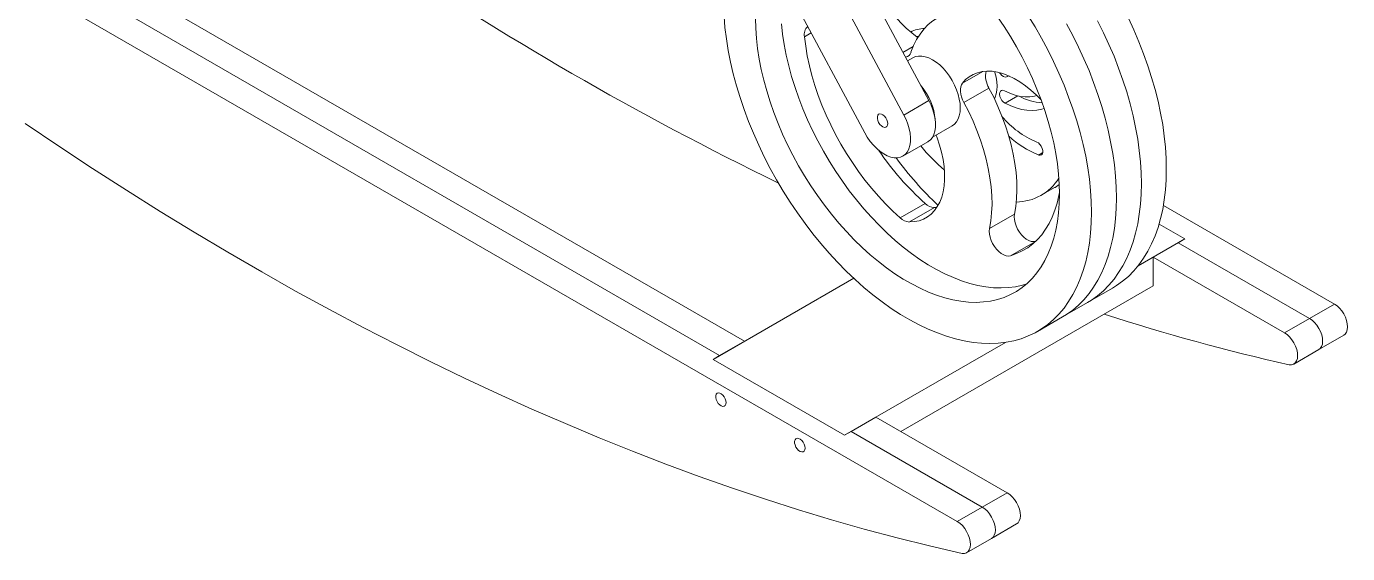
# Paper-space layout 'Feuille12' of a CAD drawing. Header units: millimetres. Extents: x 35 to 250, y 28 to 176.
# Drawn here: x 107.7 to 249.9, y 27.8 to 84.6 of the extents above; entities that cross this region are included whole.
import ezdxf

# ---------------------------------------------------------------- set-up
doc = ezdxf.new("R2010")
doc.units = ezdxf.units.MM
doc.dimstyles.new('SLDDIMSTYLE0', dxfattribs={"dimtxt": 0, "dimasz": 3.302, "dimexe": 0, "dimexo": 0.0625, "dimgap": 0, "dimtad": 0, "dimtih": 1, "dimtoh": 1, "dimdec": 0, "dimrnd": 1e-09, "dimzin": 0, "dimdsep": 46, "dimtxsty": 'Standard', "dimsah": 1, "dimcen": 0.09, "dimadec": 0, "dimazin": 0, "dimtfac": 3.302, "dimtdec": 0, "dimtofl": 0, "dimtmove": 0, "dimatfit": 3, "dimfxl": 1, "dimfrac": 2, "dimtolj": 1, "dimtzin": 0, "dimarcsym": 0})

psp = doc.layouts.new('Feuille12')

# ---------------------------------------------------------------- linework, layer by layer
at = {"color": 7, "linetype": 'Continuous', "lineweight": 15}
for p, q in [((153.89, 155.35), (197.92, 73.12)), ((204.82, 76.6), (177.92, 126.83)), ((202.14, 75.05), (175.23, 125.29)), ((207.88, 31.26), (55.15, 119.43)), ((119.42, 88.53), (184.99, 50.68)), ((116.74, 86.98), (182.3, 49.13)), ((203.7, 83.5), (203.44, 83.54)), ((203.09, 81.21), (202.53, 80.89)), ((213.45, 79.26), (213.19, 79.15)), ((211.29, 77.96), (208.6, 76.41)), ((202.14, 75.05), (204.82, 76.6)), ((205.21, 72.66), (207.33, 73.88)), ((205.72, 72.61), (205.61, 72.89)), ((202.03, 70.62), (204.72, 72.17)), ((216.92, 66.41), (218.33, 67.23)), ((204.44, 65.53), (201.75, 63.98)), ((205.42, 65.08), (202.74, 63.53)), ((205.42, 65.08), (205.68, 65.09)), ((214.05, 64.38), (211.36, 62.83)), ((248.47, 54.69), (230.07, 65.32)), ((232.37, 61.7), (229.6, 63.3)), ((216.3, 61.44), (213.62, 59.89)), ((227.35, 58.81), (232.37, 61.7)), ((228.97, 59.74), (231.66, 61.29)), ((232.37, 61.7), (231.66, 61.29)), ((245.79, 53.14), (231.66, 61.29)), ((228.97, 59.74), (228.97, 56.64)), ((243.1, 51.59), (228.97, 59.74)), ((181.6, 48.72), (196.74, 57.47)), ((201.82, 40.97), (228.97, 56.64)), ((221.9, 54.85), (224.58, 56.4)), ((219.21, 53.3), (221.9, 54.85)), ((245.79, 53.14), (248.47, 54.69)), ((216.52, 51.75), (219.21, 53.3)), ((243.1, 51.59), (245.79, 53.14)), ((246.79, 49.78), (249.47, 51.33)), ((184.99, 50.68), (182.3, 49.13)), ((195.74, 40.56), (213.06, 50.56)), ((244.1, 48.22), (246.79, 49.78)), ((181.6, 48.72), (182.3, 49.13)), ((181.6, 48.72), (195.74, 40.56)), ((199.13, 42.52), (196.45, 40.97)), ((199.13, 42.52), (213.26, 34.36)), ((195.74, 40.56), (196.45, 40.97)), ((196.45, 40.97), (210.57, 32.81)), ((213.26, 34.36), (210.57, 32.81)), ((210.57, 32.81), (207.88, 31.26)), ((211.57, 29.45), (214.26, 31)), ((208.88, 27.9), (211.57, 29.45))]:
    psp.add_line(p, q, dxfattribs=at)
at = {"color": 8, "linetype": 'Continuous', "lineweight": 15}
for p, q in [((192.16, 83.89), (191.44, 83.47)), ((203.13, 82.42), (202.04, 81.79)), ((210.63, 79.74), (208.44, 78.48)), ((213.19, 79.15), (213.4, 79.28)), ((213.02, 76.31), (214.4, 77.11)), ((216.63, 70.74), (217.09, 71.01))]:
    psp.add_line(p, q, dxfattribs=at)
at = {"color": 7, "linetype": 'Continuous', "lineweight": 15, "flags": 128}
for points in [[(197.59, 95.23), (197.58, 94.53), (197.62, 93.81), (197.72, 93.06), (197.87, 92.29), (198.07, 91.51), (198.32, 90.73), (198.62, 89.94), (198.96, 89.17), (199.35, 88.4), (199.78, 87.66), (200.25, 86.94), (200.74, 86.25), (201.27, 85.59), (201.82, 84.98), (202.4, 84.41), (202.98, 83.9), (203.58, 83.43), (203.63, 83.4)], [(182.78, 85.67), (182.88, 84.47), (183.03, 83.25), (183.23, 82.01), (183.48, 80.75), (183.77, 79.48), (184.12, 78.21), (184.51, 76.92), (184.94, 75.64), (185.42, 74.36), (185.94, 73.08), (186.51, 71.8), (187.11, 70.54), (187.76, 69.29), (188.44, 68.06), (189.15, 66.85), (189.9, 65.66), (190.69, 64.5), (191.5, 63.37), (192.34, 62.27), (193.2, 61.2), (194.09, 60.17), (195.01, 59.19), (195.93, 58.24), (196.88, 57.34), (197.84, 56.48), (198.81, 55.68), (199.8, 54.93), (200.78, 54.22), (201.78, 53.58), (202.77, 52.99), (203.77, 52.46), (204.76, 51.99), (205.74, 51.58), (206.72, 51.23), (207.69, 50.94), (208.64, 50.72), (209.58, 50.56), (210.5, 50.47), (211.4, 50.43), (212.28, 50.47), (213.13, 50.57), (213.96, 50.73), (214.76, 50.96), (215.52, 51.25), (216.26, 51.6), (216.96, 52.01), (217.62, 52.49), (218.24, 53.02), (218.83, 53.61), (219.37, 54.26), (219.87, 54.97), (220.33, 55.72), (220.74, 56.53), (221.11, 57.39), (221.43, 58.29), (221.7, 59.24), (221.92, 60.23), (222.1, 61.26), (222.22, 62.33), (222.3, 63.43), (222.32, 64.57), (222.32, 64.57)], [(186.16, 85.44), (186.19, 84.39), (186.26, 83.3), (186.39, 82.2), (186.56, 81.08), (186.78, 79.94), (187.05, 78.79), (187.37, 77.64), (187.73, 76.47), (188.14, 75.31), (188.59, 74.15), (189.08, 72.99), (189.61, 71.84), (190.19, 70.71), (190.8, 69.59), (191.44, 68.49), (192.12, 67.42), (192.83, 66.37), (193.58, 65.34), (194.34, 64.36), (195.14, 63.4), (195.95, 62.49), (196.79, 61.61), (197.64, 60.78), (198.51, 60), (199.39, 59.26), (200.28, 58.58), (201.17, 57.95), (202.07, 57.37), (202.98, 56.85), (203.88, 56.39), (204.77, 55.98), (205.66, 55.64), (206.54, 55.36), (207.41, 55.14), (208.26, 54.99), (209.1, 54.9), (209.91, 54.87), (210.7, 54.91), (211.47, 55.01), (212.21, 55.18), (212.93, 55.41), (213.61, 55.7), (214.25, 56.05), (214.86, 56.47), (215.44, 56.94), (215.97, 57.47), (216.46, 58.06), (216.91, 58.7), (217.32, 59.39), (217.68, 60.14), (218, 60.93), (218.27, 61.77), (218.49, 62.65), (218.66, 63.57), (218.79, 64.53), (218.86, 65.52), (218.89, 66.55), (218.89, 66.55)], [(202.9, 81.82), (203.18, 82.52), (203.5, 83.17), (203.88, 83.77), (204.3, 84.31), (204.76, 84.79), (205.26, 85.21), (205.81, 85.56), (206.39, 85.85), (207.01, 86.08), (207.65, 86.23), (208.33, 86.32), (209.04, 86.34), (209.76, 86.3), (210.51, 86.18)], [(218.89, 66.55), (218.86, 67.61), (218.79, 68.69), (218.66, 69.79), (218.49, 70.91), (218.27, 72.05), (218, 73.2), (217.68, 74.35), (217.32, 75.52), (216.91, 76.68), (216.46, 77.84), (215.97, 79), (215.44, 80.15), (214.86, 81.28), (214.25, 82.4), (213.61, 83.5), (212.93, 84.57), (212.21, 85.63)], [(222.32, 64.57), (222.3, 65.73), (222.22, 66.92), (222.1, 68.13), (221.92, 69.36), (221.7, 70.61), (221.43, 71.87), (221.11, 73.15), (220.74, 74.43), (220.33, 75.71), (219.87, 76.99), (219.37, 78.28), (218.83, 79.55), (218.24, 80.82), (217.62, 82.07), (216.96, 83.31), (216.26, 84.54), (215.52, 85.74)], [(230.38, 69.22), (230.36, 70.38), (230.28, 71.57), (230.16, 72.78), (229.99, 74.02), (229.76, 75.26), (229.49, 76.53), (229.17, 77.8), (228.8, 79.08), (228.39, 80.36), (227.94, 81.65), (227.43, 82.93), (226.89, 84.21), (226.31, 85.47)], [(188.95, 84.86), (189.07, 83.75), (189.25, 82.63), (189.47, 81.49), (189.74, 80.35), (190.05, 79.19), (190.42, 78.03), (190.82, 76.86), (191.27, 75.7), (191.77, 74.54), (192.3, 73.4), (192.87, 72.26), (193.48, 71.14), (194.13, 70.04), (194.81, 68.97), (195.52, 67.92), (196.26, 66.9), (197.03, 65.91), (197.82, 64.95), (198.64, 64.04), (199.47, 63.17), (200.33, 62.33), (201.19, 61.55), (202.07, 60.81), (202.96, 60.13), (203.86, 59.5), (204.76, 58.92), (205.66, 58.4), (206.56, 57.94), (207.46, 57.54), (208.35, 57.19), (209.23, 56.91), (210.1, 56.7), (210.95, 56.54), (211.78, 56.45), (212.6, 56.42), (213.39, 56.46), (214.16, 56.56), (214.9, 56.73), (215.36, 56.87)], [(225.01, 66.12), (224.99, 67.28), (224.91, 68.47), (224.79, 69.68), (224.61, 70.91), (224.39, 72.16), (224.12, 73.42), (223.8, 74.7), (223.43, 75.98), (223.02, 77.26), (222.56, 78.55), (222.06, 79.83), (221.52, 81.1), (220.93, 82.37), (220.31, 83.63), (219.64, 84.87)], [(225.01, 66.12), (224.99, 67.28), (224.91, 68.47), (224.79, 69.68), (224.61, 70.91), (224.39, 72.16), (224.12, 73.42), (223.8, 74.7), (223.43, 75.98), (223.02, 77.26), (222.56, 78.55), (222.06, 79.83), (221.52, 81.1), (220.93, 82.37), (220.31, 83.63), (219.64, 84.87)], [(227.7, 67.67), (227.67, 68.83), (227.6, 70.02), (227.47, 71.23), (227.3, 72.46), (227.08, 73.71), (226.8, 74.98), (226.48, 76.25), (226.12, 77.53), (225.71, 78.81), (225.25, 80.1), (224.75, 81.38), (224.2, 82.65), (223.62, 83.92), (222.99, 85.18)], [(227.7, 67.67), (227.67, 68.83), (227.6, 70.02), (227.47, 71.23), (227.3, 72.46), (227.08, 73.71), (226.8, 74.98), (226.48, 76.25), (226.12, 77.53), (225.71, 78.81), (225.25, 80.1), (224.75, 81.38), (224.2, 82.65), (223.62, 83.92), (222.99, 85.18)], [(191.44, 83.47), (191.57, 82.45), (191.74, 81.42), (191.97, 80.36), (192.24, 79.3), (192.55, 78.24), (192.92, 77.17), (193.32, 76.1), (193.77, 75.03), (194.26, 73.98), (194.79, 72.94), (195.36, 71.91), (195.96, 70.9), (196.59, 69.92), (197.26, 68.97), (197.95, 68.04), (198.67, 67.15), (199.41, 66.3), (200.17, 65.48), (200.95, 64.71), (201.75, 63.98)], [(208.2, 75.82), (208.18, 76.28), (208.1, 76.77), (207.98, 77.27), (207.8, 77.78), (207.59, 78.28), (207.33, 78.77), (207.03, 79.24), (206.71, 79.68), (206.36, 80.08), (205.99, 80.44), (205.6, 80.75), (205.21, 81), (204.82, 81.2), (204.44, 81.33), (204.07, 81.4), (203.71, 81.4), (203.39, 81.34), (203.09, 81.21)], [(216.91, 76.69), (216.39, 77.21), (215.81, 77.74), (215.21, 78.21), (214.61, 78.63), (214, 78.99), (213.39, 79.28), (212.79, 79.51), (212.21, 79.67), (211.63, 79.76), (211.08, 79.78), (210.56, 79.73), (210.06, 79.61), (209.6, 79.43), (209.17, 79.17), (208.78, 78.86), (208.44, 78.48)], [(211.88, 79.73), (211.91, 79.63), (212.05, 79.13), (212.13, 78.64), (212.16, 78.17), (212.15, 77.73), (212.08, 77.32), (211.96, 76.96), (211.88, 76.79)], [(208.44, 78.48), (208.33, 78.3), (208.26, 78.09), (208.23, 77.85), (208.23, 77.58), (208.27, 77.29), (208.35, 77), (208.46, 76.7), (208.6, 76.41)], [(213.19, 79.15), (213.03, 79.14), (212.86, 79.19), (212.68, 79.32), (212.52, 79.49), (212.44, 79.61)], [(211.29, 77.96), (211.8, 76.96), (212.26, 75.95), (212.68, 74.92), (213.06, 73.9), (213.39, 72.87), (213.67, 71.85), (213.9, 70.84), (214.08, 69.84), (214.21, 68.86), (214.28, 67.9), (214.3, 66.97), (214.27, 66.07), (214.19, 65.2), (214.05, 64.38)], [(213.02, 76.31), (212.85, 76.44), (212.69, 76.61), (212.56, 76.83), (212.47, 77.05), (212.43, 77.28), (212.45, 77.47), (212.52, 77.61), (212.64, 77.7), (212.79, 77.71), (212.96, 77.65)], [(212.96, 77.65), (213.54, 77.39), (214.1, 77.19), (214.66, 77.06), (215.19, 77), (215.7, 77.01), (216.19, 77.08), (216.45, 77.16)], [(204.72, 72.17), (204.74, 72.19), (204.99, 72.38), (205.2, 72.64), (205.36, 72.95), (205.47, 73.31), (205.53, 73.72), (205.54, 74.16), (205.5, 74.63), (205.4, 75.12), (205.25, 75.61), (205.06, 76.11), (204.82, 76.6)], [(207.33, 73.88), (207.33, 73.88), (207.59, 74.07), (207.8, 74.32), (207.98, 74.63), (208.1, 74.98), (208.18, 75.38), (208.2, 75.82)], [(208.6, 76.41), (209.11, 75.41), (209.58, 74.4), (210, 73.37), (210.37, 72.35), (210.7, 71.32), (210.98, 70.3), (211.21, 69.29), (211.39, 68.29), (211.52, 67.31), (211.59, 66.35), (211.62, 65.42), (211.58, 64.52), (211.5, 63.65), (211.36, 62.83)], [(217.24, 75.76), (216.97, 75.67), (216.46, 75.57), (215.93, 75.53), (215.38, 75.56), (214.81, 75.65), (214.22, 75.81), (213.63, 76.03), (213.02, 76.31)], [(107.57, 74.15), (111.19, 71.69), (114.83, 69.29), (118.46, 66.95), (122.1, 64.66), (125.74, 62.43), (129.39, 60.26), (133.03, 58.15), (136.67, 56.09), (140.31, 54.1), (143.95, 52.16), (147.59, 50.28), (151.22, 48.47), (154.86, 46.71), (158.48, 45.01), (162.1, 43.38), (165.72, 41.81), (169.33, 40.29), (172.93, 38.84), (176.52, 37.46), (180.11, 36.13), (183.68, 34.87), (187.25, 33.67), (190.8, 32.53), (194.35, 31.46), (197.88, 30.45), (201.4, 29.51), (204.9, 28.63), (208.4, 27.81)], [(197.92, 73.12), (198.2, 72.65), (198.51, 72.21), (198.85, 71.8), (199.21, 71.43), (199.58, 71.12), (199.97, 70.86), (200.35, 70.65), (200.73, 70.52), (201.1, 70.45), (201.45, 70.44), (201.77, 70.51), (202.05, 70.64), (202.3, 70.83), (202.51, 71.09), (202.67, 71.4), (202.79, 71.76), (202.85, 72.17), (202.85, 72.61), (202.81, 73.08), (202.71, 73.57), (202.57, 74.06), (202.37, 74.56), (202.14, 75.05)], [(200.4, 74.12), (200.38, 74.32), (200.3, 74.54), (200.19, 74.75), (200.04, 74.93), (199.88, 75.07), (199.71, 75.15), (199.55, 75.17), (199.42, 75.13), (199.33, 75.02), (199.28, 74.86), (199.28, 74.67), (199.33, 74.46), (199.42, 74.24), (199.55, 74.04), (199.71, 73.88), (199.88, 73.77), (200.04, 73.72), (200.19, 73.73), (200.3, 73.81), (200.38, 73.94), (200.4, 74.12)], [(202.74, 63.53), (203.27, 63.57), (203.77, 63.67), (204.24, 63.84), (204.68, 64.08), (205.07, 64.38), (205.43, 64.75), (205.73, 65.18), (205.99, 65.66), (206.21, 66.2), (206.36, 66.79), (206.47, 67.42), (206.52, 68.08), (206.52, 68.79), (206.47, 69.52), (206.36, 70.27), (206.2, 71.04), (205.98, 71.82), (205.72, 72.61)], [(216.43, 72.14), (216.61, 72.04), (216.78, 71.89), (216.92, 71.68), (217.03, 71.46), (217.09, 71.23), (217.09, 71.03), (217.04, 70.86), (216.94, 70.75), (216.79, 70.71), (216.63, 70.74)], [(224.58, 56.4), (225.02, 56.67), (225.68, 57.14), (226.31, 57.67), (226.89, 58.27), (227.43, 58.92), (227.94, 59.62), (228.39, 60.38), (228.8, 61.18), (229.17, 62.04), (229.49, 62.94), (229.76, 63.89), (229.99, 64.88), (230.16, 65.91), (230.28, 66.98), (230.36, 68.08), (230.38, 69.22)], [(218.86, 67.57), (218.4, 67.26), (218.33, 67.23)], [(221.9, 54.85), (222.33, 55.11), (222.99, 55.59), (223.62, 56.12), (224.2, 56.72), (224.75, 57.36), (225.25, 58.07), (225.71, 58.82), (226.12, 59.63), (226.48, 60.49), (226.8, 61.39), (227.08, 62.34), (227.3, 63.33), (227.47, 64.36), (227.6, 65.43), (227.67, 66.53), (227.7, 67.67)], [(221.9, 54.85), (222.33, 55.11), (222.99, 55.59), (223.62, 56.12), (224.2, 56.72), (224.75, 57.36), (225.25, 58.07), (225.71, 58.82), (226.12, 59.63), (226.48, 60.49), (226.8, 61.39), (227.08, 62.34), (227.3, 63.33), (227.47, 64.36), (227.6, 65.43), (227.67, 66.53), (227.7, 67.67)], [(213.62, 59.89), (214.26, 60.12), (214.88, 60.41), (215.46, 60.76), (216, 61.17), (216.5, 61.64), (216.97, 62.16), (217.39, 62.74), (217.77, 63.38), (218.1, 64.06), (218.39, 64.79), (218.63, 65.56), (218.83, 66.38), (218.88, 66.69)], [(219.21, 53.3), (219.64, 53.56), (220.31, 54.04), (220.93, 54.57), (221.52, 55.16), (222.06, 55.81), (222.56, 56.52), (223.02, 57.27), (223.43, 58.08), (223.8, 58.94), (224.12, 59.84), (224.39, 60.79), (224.61, 61.78), (224.79, 62.81), (224.91, 63.88), (224.99, 64.98), (225.01, 66.12)], [(219.21, 53.3), (219.64, 53.56), (220.31, 54.04), (220.93, 54.57), (221.52, 55.16), (222.06, 55.81), (222.56, 56.52), (223.02, 57.27), (223.43, 58.08), (223.8, 58.94), (224.12, 59.84), (224.39, 60.79), (224.61, 61.78), (224.79, 62.81), (224.91, 63.88), (224.99, 64.98), (225.01, 66.12)], [(214.05, 64.38), (214.02, 64.09), (214.04, 63.78), (214.1, 63.44), (214.22, 63.1), (214.38, 62.76), (214.57, 62.44), (214.8, 62.14), (215.04, 61.89), (215.31, 61.68), (215.57, 61.53), (215.83, 61.44), (216.08, 61.41), (216.3, 61.44)], [(211.36, 62.83), (211.33, 62.54), (211.35, 62.22), (211.42, 61.89), (211.53, 61.54), (211.69, 61.21), (211.88, 60.88), (212.11, 60.59), (212.36, 60.34), (212.62, 60.13), (212.88, 59.98), (213.15, 59.88), (213.39, 59.86), (213.62, 59.89)], [(249.47, 51.33), (249.63, 51.46), (249.77, 51.66), (249.86, 51.92), (249.89, 52.22), (249.86, 52.56), (249.78, 52.91), (249.65, 53.27), (249.48, 53.62), (249.26, 53.96), (249.02, 54.25), (248.75, 54.5), (248.47, 54.69)], [(246.79, 49.78), (246.95, 49.91), (247.08, 50.11), (247.17, 50.37), (247.2, 50.67), (247.18, 51.01), (247.1, 51.36), (246.97, 51.72), (246.79, 52.07), (246.58, 52.4), (246.33, 52.7), (246.06, 52.95), (245.79, 53.14)], [(246.79, 49.78), (246.95, 49.91), (247.08, 50.11), (247.17, 50.37), (247.2, 50.67), (247.18, 51.01), (247.1, 51.36), (246.97, 51.72), (246.79, 52.07), (246.58, 52.4), (246.33, 52.7), (246.06, 52.95), (245.79, 53.14)], [(243.61, 48.14), (243.86, 48.14), (244.08, 48.21), (244.26, 48.35), (244.4, 48.56), (244.48, 48.82), (244.51, 49.12), (244.49, 49.45), (244.41, 49.81), (244.28, 50.17), (244.1, 50.52), (243.89, 50.85), (243.64, 51.15), (243.38, 51.4), (243.1, 51.59)], [(183.01, 44.07), (182.99, 44.28), (182.91, 44.49), (182.8, 44.7), (182.65, 44.88), (182.49, 45.02), (182.32, 45.1), (182.16, 45.12), (182.03, 45.08), (181.94, 44.97), (181.89, 44.82), (181.89, 44.62), (181.94, 44.41), (182.03, 44.19), (182.16, 43.99), (182.32, 43.83), (182.49, 43.72), (182.65, 43.67), (182.8, 43.68), (182.91, 43.76), (182.99, 43.89), (183.01, 44.07)], [(191.5, 39.17), (191.47, 39.38), (191.4, 39.59), (191.28, 39.8), (191.14, 39.99), (190.97, 40.12), (190.8, 40.21), (190.65, 40.23), (190.52, 40.18), (190.42, 40.07), (190.37, 39.92), (190.37, 39.72), (190.42, 39.51), (190.52, 39.29), (190.65, 39.09), (190.8, 38.93), (190.97, 38.82), (191.14, 38.77), (191.28, 38.78), (191.4, 38.86), (191.47, 38.99), (191.5, 39.17)], [(213.26, 34.36), (213.54, 34.17), (213.8, 33.92), (214.05, 33.63), (214.26, 33.3), (214.44, 32.94), (214.57, 32.58), (214.65, 32.23), (214.67, 31.89), (214.64, 31.59), (214.56, 31.33), (214.42, 31.13), (214.26, 31)], [(210.57, 32.81), (210.85, 32.62), (211.12, 32.37), (211.36, 32.08), (211.58, 31.75), (211.75, 31.39), (211.88, 31.03), (211.96, 30.68), (211.99, 30.34), (211.95, 30.04), (211.87, 29.78), (211.73, 29.58), (211.57, 29.45)], [(211.57, 29.45), (211.73, 29.58), (211.87, 29.78), (211.95, 30.04), (211.99, 30.34), (211.96, 30.68), (211.88, 31.03), (211.75, 31.39), (211.58, 31.75), (211.36, 32.08), (211.12, 32.37), (210.85, 32.62), (210.57, 32.81)], [(208.4, 27.81), (208.65, 27.81), (208.87, 27.88), (209.05, 28.03), (209.18, 28.23), (209.27, 28.49), (209.3, 28.79), (209.27, 29.13), (209.2, 29.48), (209.07, 29.84), (208.89, 30.19), (208.68, 30.52), (208.43, 30.82), (208.16, 31.07), (207.88, 31.26)]]:
    psp.add_lwpolyline(points, dxfattribs=at)
at = {"color": 7, "linetype": 'Continuous', "lineweight": 15}
for centre, radius, start, end in [((341.53, 382.34), 349.8, 235.8318, 244.0814), ((192.59, 83.73), 1.18, 133.1122, 192.6536), ((204.37, 81.19), 3.18, 90.3018, 118.3157), ((202.18, 82), 0.748, 281.2806, 345.8697), ((213.33, 79.23), 2.4, 166.7831, 211.8617), ((198.86, 73.88), 6.69, 5.6612, 39.9938), ((217.57, 82.86), 6.53, 242.2878, 265.2892), ((220.15, 81.09), 9.69, 219.6916, 247.4364), ((220.57, 80.5), 10.52, 227.2081, 248.01), ((224.36, 88.04), 30.06, 214.0087, 228.4903), ((221.45, 86.2), 22.71, 219.5944, 228.872), ((229.93, 91.13), 35.32, 215.8796, 226.9519), ((214.19, 71.14), 5.46, 270.5668, 328.1351), ((205.55, 66.66), 1.59, 225.4726, 265.4202), ((202.86, 65.11), 1.59, 225.4726, 265.4202), ((294.27, 271.98), 229.5, 252.092, 257.248)]:
    psp.add_arc(centre, radius, start, end, dxfattribs=at)

# ---------------------------------------------------------------- leaders
at = {"color": 7, "linetype": 'Continuous', "lineweight": 0}
for points in [[(140.75, 109.47), (64.86, 77.46)], [(139.61, 104.68), (64.69, 65.32)]]:
    psp.add_leader(points, dimstyle='SLDDIMSTYLE0', dxfattribs=at)

doc.saveas('drawing.dxf')
